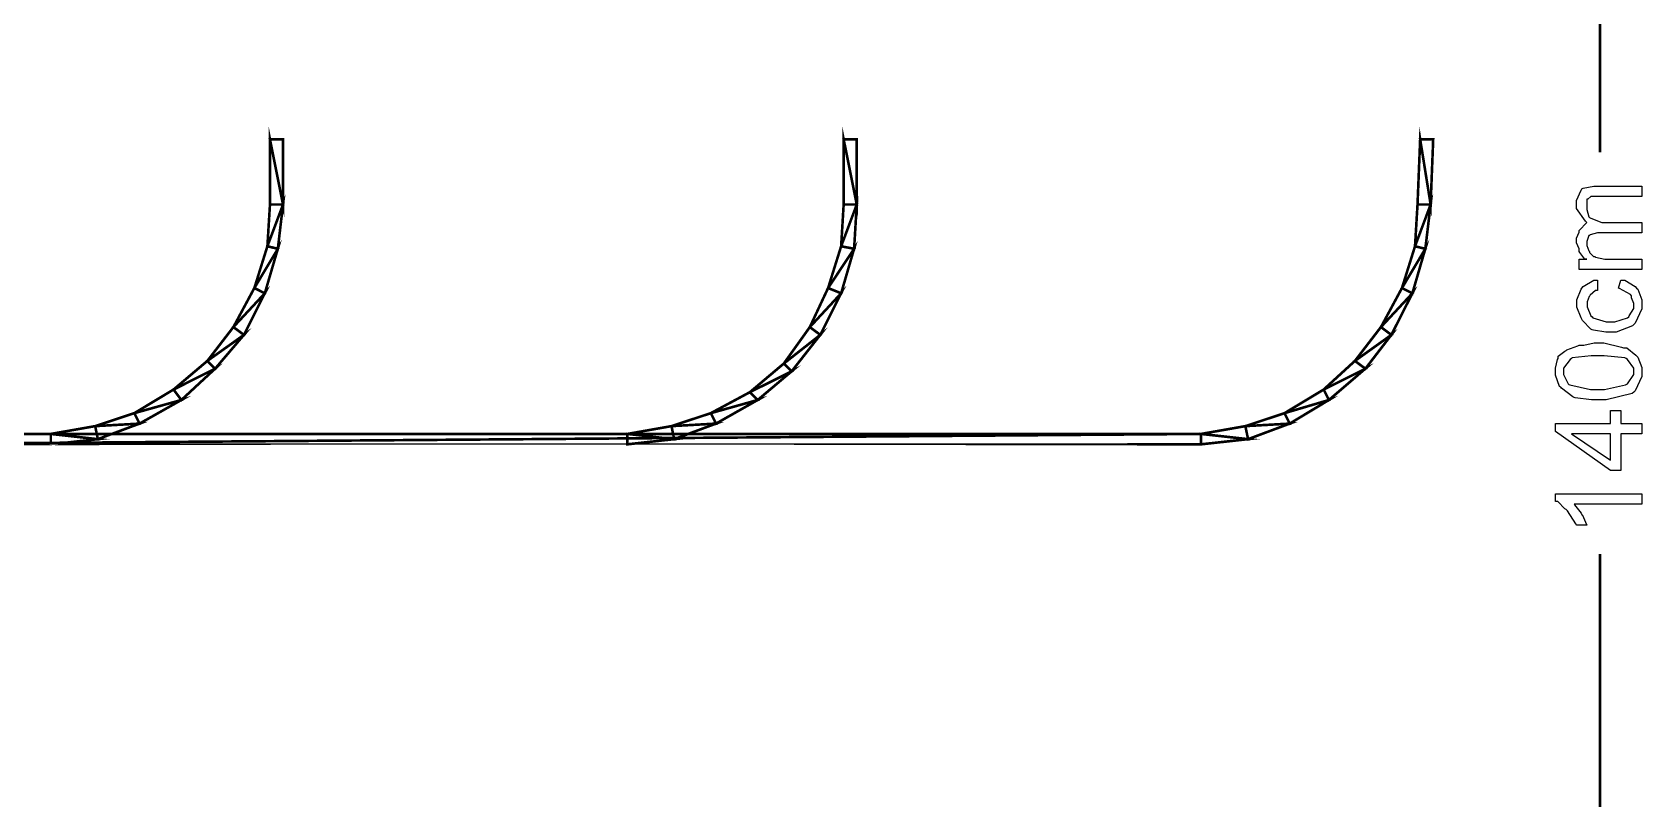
# Model space of a CAD drawing. Header units: metres. Extents: x -593 to 248, y 430 to 1024.
# Drawn here: x -234.03 to -207.85, y 498.66 to 511.13 of the extents above; entities that cross this region are included whole.
import ezdxf

# ---------------------------------------------------------------- set-up
doc = ezdxf.new("R2010")
doc.units = ezdxf.units.M
doc.header["$MEASUREMENT"] = 0
for name, color, linetype in [('C00-7E-FF', 150, 'Continuous'), ('CFF-00-00', 1, 'Continuous'), ('CFF-7E-00', 30, 'Continuous')]:
    doc.layers.add(name, color=color, linetype=linetype)

msp = doc.modelspace()

# ---------------------------------------------------------------- linework, layer by layer
at = {"layer": 'C00-7E-FF', "const_width": 0.0423}
for points in [[(-208.531, 519.007), (-208.531, 509.175)], [(-208.531, 492.939), (-208.531, 502.645)]]:
    msp.add_lwpolyline(points, dxfattribs=at)
at = {"layer": 'CFF-00-00', "const_width": 0.0423}
for points in [[(-229.949, 508.326), (-230.161, 509.387), (-229.949, 509.387), (-229.949, 508.326)], [(-230.161, 508.326), (-229.949, 508.326), (-230.161, 509.387), (-230.161, 508.326)], [(-220.619, 508.326), (-220.832, 509.387), (-220.619, 509.387), (-220.619, 508.326)], [(-220.832, 508.326), (-220.619, 508.326), (-220.832, 509.387), (-220.832, 508.326)], [(-211.5, 508.326), (-211.287, 508.326), (-211.457, 509.387), (-211.5, 508.326)], [(-211.287, 508.326), (-211.457, 509.387), (-211.245, 509.387), (-211.287, 508.326)], [(-230.203, 507.647), (-229.949, 508.326), (-230.161, 508.326), (-230.203, 507.647)], [(-230.033, 507.606), (-230.203, 507.647), (-229.949, 508.326), (-230.033, 507.606)], [(-220.873, 507.647), (-220.619, 508.326), (-220.832, 508.326), (-220.873, 507.647)], [(-220.662, 507.606), (-220.873, 507.647), (-220.619, 508.326), (-220.662, 507.606)], [(-211.541, 507.647), (-211.287, 508.326), (-211.5, 508.326), (-211.541, 507.647)], [(-211.373, 507.606), (-211.541, 507.647), (-211.287, 508.326), (-211.373, 507.606)], [(-230.415, 506.968), (-230.033, 507.606), (-230.203, 507.647), (-230.415, 506.968)], [(-230.245, 506.882), (-230.415, 506.968), (-230.033, 507.606), (-230.245, 506.882)], [(-221.085, 506.968), (-220.662, 507.606), (-220.873, 507.647), (-221.085, 506.968)], [(-220.873, 506.882), (-221.085, 506.968), (-220.662, 507.606), (-220.873, 506.882)], [(-211.753, 506.968), (-211.373, 507.606), (-211.541, 507.647), (-211.753, 506.968)], [(-211.584, 506.882), (-211.753, 506.968), (-211.373, 507.606), (-211.584, 506.882)], [(-230.756, 506.333), (-230.245, 506.882), (-230.415, 506.968), (-230.756, 506.333)], [(-230.584, 506.206), (-230.756, 506.333), (-230.245, 506.882), (-230.584, 506.206)], [(-221.382, 506.333), (-220.873, 506.882), (-221.085, 506.968), (-221.382, 506.333)], [(-221.212, 506.206), (-221.382, 506.333), (-220.873, 506.882), (-221.212, 506.206)], [(-212.095, 506.333), (-211.584, 506.882), (-211.753, 506.968), (-212.095, 506.333)], [(-211.925, 506.206), (-212.095, 506.333), (-211.584, 506.882), (-211.925, 506.206)], [(-231.179, 505.783), (-230.584, 506.206), (-230.756, 506.333), (-231.179, 505.783)], [(-231.053, 505.656), (-231.179, 505.783), (-230.584, 506.206), (-231.053, 505.656)], [(-221.805, 505.74), (-221.212, 506.206), (-221.382, 506.333), (-221.805, 505.74)], [(-221.678, 505.613), (-221.805, 505.74), (-221.212, 506.206), (-221.678, 505.613)], [(-212.518, 505.783), (-211.925, 506.206), (-212.095, 506.333), (-212.518, 505.783)], [(-212.348, 505.656), (-212.518, 505.783), (-211.925, 506.206), (-212.348, 505.656)], [(-231.729, 505.317), (-231.053, 505.656), (-231.179, 505.783), (-231.729, 505.317)], [(-231.602, 505.147), (-231.729, 505.317), (-231.053, 505.656), (-231.602, 505.147)], [(-222.357, 505.274), (-221.678, 505.613), (-221.805, 505.74), (-222.357, 505.274)], [(-222.23, 505.147), (-222.357, 505.274), (-221.678, 505.613), (-222.23, 505.147)], [(-213.026, 505.317), (-212.348, 505.656), (-212.518, 505.783), (-213.026, 505.317)], [(-212.941, 505.147), (-213.026, 505.317), (-212.348, 505.656), (-212.941, 505.147)], [(-232.367, 504.933), (-231.602, 505.147), (-231.729, 505.317), (-232.367, 504.933)], [(-232.282, 504.763), (-232.367, 504.933), (-231.602, 505.147), (-232.282, 504.763)], [(-222.992, 504.933), (-222.23, 505.147), (-222.357, 505.274), (-222.992, 504.933)], [(-222.908, 504.763), (-222.992, 504.933), (-222.23, 505.147), (-222.908, 504.763)], [(-213.663, 504.933), (-212.941, 505.147), (-213.026, 505.317), (-213.663, 504.933)], [(-213.579, 504.763), (-213.663, 504.933), (-212.941, 505.147), (-213.579, 504.763)], [(-233.003, 504.722), (-232.282, 504.763), (-232.367, 504.933), (-233.003, 504.722)], [(-223.631, 504.722), (-222.908, 504.763), (-222.992, 504.933), (-223.631, 504.722)], [(-214.299, 504.722), (-213.579, 504.763), (-213.663, 504.933), (-214.299, 504.722)], [(-233.725, 504.595), (-232.96, 504.51), (-233.003, 504.722), (-233.725, 504.595)], [(-232.96, 504.51), (-233.003, 504.722), (-232.282, 504.763), (-232.96, 504.51)], [(-224.35, 504.595), (-223.588, 504.51), (-223.631, 504.722), (-224.35, 504.595)], [(-223.588, 504.51), (-223.631, 504.722), (-222.908, 504.763), (-223.588, 504.51)], [(-215.02, 504.595), (-214.256, 504.51), (-214.299, 504.722), (-215.02, 504.595)], [(-214.256, 504.51), (-214.299, 504.722), (-213.579, 504.763), (-214.256, 504.51)], [(-236.777, 504.595), (-236.777, 504.426), (-215.02, 504.595), (-236.777, 504.595)], [(-236.777, 504.426), (-215.02, 504.595), (-215.02, 504.426), (-236.777, 504.426)], [(-233.725, 504.426), (-233.725, 504.595), (-232.96, 504.51), (-233.725, 504.426)], [(-224.35, 504.426), (-224.35, 504.595), (-223.588, 504.51), (-224.35, 504.426)], [(-215.02, 504.426), (-215.02, 504.595), (-214.256, 504.51), (-215.02, 504.426)]]:
    msp.add_lwpolyline(points, close=True, dxfattribs=at)
at = {"layer": 'CFF-00-00'}
for points in [[(-230.161, 508.326), (-229.949, 508.326), (-230.161, 509.387), (-230.161, 508.326)], [(-229.949, 508.326), (-230.161, 509.387), (-229.949, 509.387), (-229.949, 508.326)], [(-220.832, 508.326), (-220.619, 508.326), (-220.832, 509.387), (-220.832, 508.326)], [(-220.619, 508.326), (-220.832, 509.387), (-220.619, 509.387), (-220.619, 508.326)], [(-211.5, 508.326), (-211.287, 508.326), (-211.457, 509.387), (-211.5, 508.326)], [(-211.287, 508.326), (-211.457, 509.387), (-211.245, 509.387), (-211.287, 508.326)], [(-230.033, 507.606), (-230.203, 507.647), (-229.949, 508.326), (-230.033, 507.606)], [(-230.203, 507.647), (-229.949, 508.326), (-230.161, 508.326), (-230.203, 507.647)], [(-220.662, 507.606), (-220.873, 507.647), (-220.619, 508.326), (-220.662, 507.606)], [(-220.873, 507.647), (-220.619, 508.326), (-220.832, 508.326), (-220.873, 507.647)], [(-211.373, 507.606), (-211.541, 507.647), (-211.287, 508.326), (-211.373, 507.606)], [(-211.541, 507.647), (-211.287, 508.326), (-211.5, 508.326), (-211.541, 507.647)], [(-230.415, 506.968), (-230.033, 507.606), (-230.203, 507.647), (-230.415, 506.968)], [(-230.245, 506.882), (-230.415, 506.968), (-230.033, 507.606), (-230.245, 506.882)], [(-221.085, 506.968), (-220.662, 507.606), (-220.873, 507.647), (-221.085, 506.968)], [(-220.873, 506.882), (-221.085, 506.968), (-220.662, 507.606), (-220.873, 506.882)], [(-211.753, 506.968), (-211.373, 507.606), (-211.541, 507.647), (-211.753, 506.968)], [(-211.584, 506.882), (-211.753, 506.968), (-211.373, 507.606), (-211.584, 506.882)], [(-230.756, 506.333), (-230.245, 506.882), (-230.415, 506.968), (-230.756, 506.333)], [(-230.584, 506.206), (-230.756, 506.333), (-230.245, 506.882), (-230.584, 506.206)], [(-221.382, 506.333), (-220.873, 506.882), (-221.085, 506.968), (-221.382, 506.333)], [(-221.212, 506.206), (-221.382, 506.333), (-220.873, 506.882), (-221.212, 506.206)], [(-212.095, 506.333), (-211.584, 506.882), (-211.753, 506.968), (-212.095, 506.333)], [(-211.925, 506.206), (-212.095, 506.333), (-211.584, 506.882), (-211.925, 506.206)], [(-231.179, 505.783), (-230.584, 506.206), (-230.756, 506.333), (-231.179, 505.783)], [(-221.805, 505.74), (-221.212, 506.206), (-221.382, 506.333), (-221.805, 505.74)], [(-212.518, 505.783), (-211.925, 506.206), (-212.095, 506.333), (-212.518, 505.783)], [(-231.053, 505.656), (-231.179, 505.783), (-230.584, 506.206), (-231.053, 505.656)], [(-221.678, 505.613), (-221.805, 505.74), (-221.212, 506.206), (-221.678, 505.613)], [(-212.348, 505.656), (-212.518, 505.783), (-211.925, 506.206), (-212.348, 505.656)], [(-231.729, 505.317), (-231.053, 505.656), (-231.179, 505.783), (-231.729, 505.317)], [(-222.357, 505.274), (-221.678, 505.613), (-221.805, 505.74), (-222.357, 505.274)], [(-213.026, 505.317), (-212.348, 505.656), (-212.518, 505.783), (-213.026, 505.317)], [(-231.602, 505.147), (-231.729, 505.317), (-231.053, 505.656), (-231.602, 505.147)], [(-222.23, 505.147), (-222.357, 505.274), (-221.678, 505.613), (-222.23, 505.147)], [(-212.941, 505.147), (-213.026, 505.317), (-212.348, 505.656), (-212.941, 505.147)], [(-232.367, 504.933), (-231.602, 505.147), (-231.729, 505.317), (-232.367, 504.933)], [(-222.992, 504.933), (-222.23, 505.147), (-222.357, 505.274), (-222.992, 504.933)], [(-213.663, 504.933), (-212.941, 505.147), (-213.026, 505.317), (-213.663, 504.933)], [(-233.003, 504.722), (-232.282, 504.763), (-232.367, 504.933), (-233.003, 504.722)], [(-232.282, 504.763), (-232.367, 504.933), (-231.602, 505.147), (-232.282, 504.763)], [(-223.631, 504.722), (-222.908, 504.763), (-222.992, 504.933), (-223.631, 504.722)], [(-222.908, 504.763), (-222.992, 504.933), (-222.23, 505.147), (-222.908, 504.763)], [(-214.299, 504.722), (-213.579, 504.763), (-213.663, 504.933), (-214.299, 504.722)], [(-213.579, 504.763), (-213.663, 504.933), (-212.941, 505.147), (-213.579, 504.763)], [(-233.725, 504.595), (-232.96, 504.51), (-233.003, 504.722), (-233.725, 504.595)], [(-232.96, 504.51), (-233.003, 504.722), (-232.282, 504.763), (-232.96, 504.51)], [(-224.35, 504.595), (-223.588, 504.51), (-223.631, 504.722), (-224.35, 504.595)], [(-223.588, 504.51), (-223.631, 504.722), (-222.908, 504.763), (-223.588, 504.51)], [(-215.02, 504.595), (-214.256, 504.51), (-214.299, 504.722), (-215.02, 504.595)], [(-214.256, 504.51), (-214.299, 504.722), (-213.579, 504.763), (-214.256, 504.51)], [(-236.777, 504.595), (-236.777, 504.426), (-215.02, 504.595), (-236.777, 504.595)], [(-236.777, 504.426), (-215.02, 504.595), (-215.02, 504.426), (-236.777, 504.426)], [(-233.725, 504.426), (-233.725, 504.595), (-232.96, 504.51), (-233.725, 504.426)], [(-224.35, 504.426), (-224.35, 504.595), (-223.588, 504.51), (-224.35, 504.426)], [(-215.02, 504.426), (-215.02, 504.595), (-214.256, 504.51), (-215.02, 504.426)]]:
    msp.add_lwpolyline(points, close=True, dxfattribs=at)
at = {"layer": 'CFF-7E-00'}
for points in [[(-207.853, 507.267), (-208.872, 507.267), (-208.872, 507.437), (-208.745, 507.437), (-208.777, 507.437), (-208.862, 507.543), (-208.872, 507.563), (-208.872, 507.607), (-208.914, 507.704), (-208.914, 507.735), (-208.914, 507.779), (-208.872, 507.874), (-208.872, 507.905), (-208.862, 507.916), (-208.756, 508.022), (-208.745, 508.032), (-208.767, 508.054), (-208.914, 508.261), (-208.914, 508.328), (-208.914, 508.392), (-208.84, 508.561), (-208.829, 508.582), (-208.808, 508.593), (-208.632, 508.625), (-208.573, 508.625), (-207.853, 508.625), (-207.853, 508.455), (-208.489, 508.455), (-208.531, 508.455), (-208.626, 508.455), (-208.658, 508.455), (-208.68, 508.455), (-208.73, 508.412), (-208.745, 508.412), (-208.745, 508.381), (-208.745, 508.31), (-208.745, 508.286), (-208.745, 508.244), (-208.713, 508.127), (-208.702, 508.116), (-208.682, 508.106), (-208.505, 508.032), (-208.446, 508.032), (-207.853, 508.032), (-207.853, 507.863), (-208.531, 507.863), (-208.574, 507.863), (-208.691, 507.831), (-208.702, 507.82), (-208.713, 507.82), (-208.745, 507.724), (-208.745, 507.693), (-208.745, 507.661), (-208.713, 507.574), (-208.702, 507.563), (-208.702, 507.543), (-208.638, 507.478), (-208.615, 507.478), (-208.606, 507.468), (-208.454, 507.437), (-208.403, 507.437), (-207.853, 507.437), (-207.853, 507.267)], [(-208.234, 506.968), (-208.192, 507.098), (-208.129, 507.098), (-207.96, 506.99), (-207.937, 506.968), (-207.917, 506.947), (-207.853, 506.774), (-207.853, 506.714), (-207.853, 506.63), (-207.96, 506.397), (-207.98, 506.375), (-208.002, 506.355), (-208.272, 506.249), (-208.362, 506.249), (-208.436, 506.249), (-208.638, 506.28), (-208.658, 506.29), (-208.68, 506.301), (-208.818, 506.439), (-208.828, 506.459), (-208.839, 506.482), (-208.912, 506.657), (-208.912, 506.714), (-208.912, 506.778), (-208.839, 506.947), (-208.828, 506.968), (-208.807, 506.99), (-208.632, 507.098), (-208.573, 507.098), (-208.573, 506.925), (-208.604, 506.925), (-208.69, 506.852), (-208.699, 506.841), (-208.711, 506.832), (-208.742, 506.745), (-208.742, 506.714), (-208.742, 506.662), (-208.68, 506.513), (-208.658, 506.502), (-208.648, 506.482), (-208.434, 506.417), (-208.362, 506.417), (-208.289, 506.417), (-208.088, 506.482), (-208.066, 506.502), (-208.056, 506.513), (-207.98, 506.633), (-207.98, 506.672), (-207.98, 506.714), (-208.023, 506.809), (-208.023, 506.841), (-208.034, 506.863), (-208.213, 506.958), (-208.234, 506.968)], [(-208.573, 505.147), (-208.669, 505.147), (-208.934, 505.181), (-208.954, 505.19), (-208.977, 505.201), (-209.158, 505.338), (-209.168, 505.358), (-209.19, 505.369), (-209.254, 505.553), (-209.254, 505.613), (-209.254, 505.667), (-209.222, 505.804), (-209.211, 505.824), (-209.211, 505.857), (-209.106, 505.943), (-209.084, 505.952), (-209.074, 505.963), (-208.891, 506.027), (-208.869, 506.036), (-208.796, 506.036), (-208.629, 506.079), (-208.573, 506.079), (-208.468, 506.079), (-208.181, 506.005), (-208.15, 505.994), (-208.097, 505.994), (-207.949, 505.878), (-207.937, 505.867), (-207.917, 505.846), (-207.853, 505.673), (-207.853, 505.613), (-207.853, 505.529), (-207.96, 505.296), (-207.98, 505.274), (-208.012, 505.254), (-208.434, 505.147), (-208.573, 505.147)], [(-208.573, 505.317), (-208.457, 505.317), (-208.118, 505.391), (-208.107, 505.401), (-208.086, 505.412), (-207.98, 505.564), (-207.98, 505.613), (-207.98, 505.667), (-208.086, 505.804), (-208.107, 505.824), (-208.129, 505.835), (-208.463, 505.867), (-208.573, 505.867), (-208.679, 505.867), (-208.986, 505.835), (-208.996, 505.824), (-209.018, 505.804), (-209.127, 505.662), (-209.127, 505.613), (-209.127, 505.561), (-209.052, 505.412), (-209.041, 505.401), (-209.021, 505.391), (-208.686, 505.317), (-208.573, 505.317)], [(-207.853, 504.595), (-208.192, 504.595), (-208.192, 504.002), (-208.362, 504.002), (-209.254, 504.636), (-209.254, 504.763), (-208.362, 504.763), (-208.362, 504.978), (-208.192, 504.978), (-208.192, 504.763), (-207.853, 504.763), (-207.853, 504.595)], [(-208.362, 504.595), (-208.996, 504.595), (-208.362, 504.171), (-208.362, 504.595)], [(-207.853, 503.621), (-207.853, 503.451), (-208.954, 503.451), (-208.945, 503.442), (-208.839, 503.304), (-208.828, 503.282), (-208.818, 503.272), (-208.753, 503.123), (-208.742, 503.112), (-208.912, 503.112), (-208.923, 503.134), (-209.062, 503.346), (-209.084, 503.367), (-209.106, 503.378), (-209.218, 503.494), (-209.254, 503.494), (-209.254, 503.621), (-207.853, 503.621)]]:
    msp.add_lwpolyline(points, close=True, dxfattribs=at)

doc.saveas('drawing.dxf')
